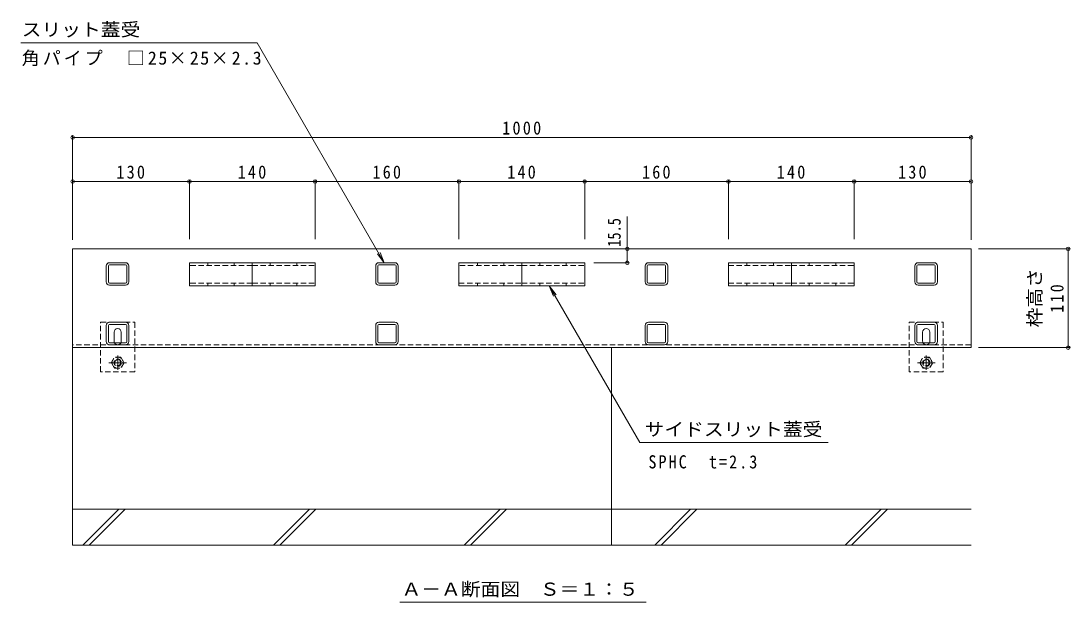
# Model space of a CAD drawing. Units: millimetres at full size, sheet at 1:5. Extents: x -1311 to 1966, y -1318 to 1367.
# Drawn here: x -1307 to -139, y -908 to -261 of the extents above; entities that cross this region are included whole.
import ezdxf
from ezdxf.enums import TextEntityAlignment as Align

# ---------------------------------------------------------------- set-up
doc = ezdxf.new("R2010")
doc.units = ezdxf.units.MM
doc.header["$LTSCALE"] = 5
doc.header["$PDMODE"] = 32
doc.header["$PDSIZE"] = 4
doc.linetypes.add('CHAIN1', pattern=[8, 5, -1, 1, -1])
doc.linetypes.add('DASHED1', pattern=[1.8, 1.2, -0.6])
for name, color, linetype, lineweight in [('4-0_通り芯', 7, 'Continuous', 9), ('4-3_寸法', 7, 'DASHED1', 9), ('4-4_文字', 7, 'Continuous', 9), ('4-5_建具', 7, 'Continuous', 9), ('4-F_断熱材', 6, 'Continuous', 5)]:
    doc.layers.add(name, color=color, linetype=linetype, lineweight=lineweight)
doc.styles.add('ＭＳ ゴシック', font='')
doc.styles.get('ＭＳ ゴシック').set_extended_font_data('MS Gothic')

msp = doc.modelspace()

# ---------------------------------------------------------------- linework, layer by layer
at = {"layer": '4-0_通り芯'}
for p, q in [((-1249.254, -624.718), (-1249.254, -514.718)), ((-249.254, -514.718), (-1249.254, -514.718)), ((-249.254, -624.718), (-249.254, -514.718)), ((-1211.754, -551.618), (-1211.754, -533.818)), ((-1209.454, -551.618), (-1209.454, -533.818)), ((-1208.154, -530.218), (-1190.354, -530.218)), ((-1208.154, -532.518), (-1190.354, -532.518)), ((-1189.054, -551.618), (-1189.054, -533.818)), ((-1186.754, -533.818), (-1186.754, -551.618)), ((-911.914, -551.618), (-911.914, -533.818)), ((-909.614, -551.618), (-909.614, -533.818)), ((-908.314, -530.218), (-890.514, -530.218)), ((-908.314, -532.518), (-890.514, -532.518)), ((-889.214, -551.618), (-889.214, -533.818)), ((-886.914, -533.818), (-886.914, -551.618)), ((-611.914, -551.618), (-611.914, -533.818)), ((-609.614, -551.618), (-609.614, -533.818)), ((-608.314, -530.218), (-590.514, -530.218)), ((-608.314, -532.518), (-590.514, -532.518)), ((-589.214, -551.618), (-589.214, -533.818)), ((-586.914, -533.818), (-586.914, -551.618)), ((-311.754, -551.618), (-311.754, -533.818)), ((-309.454, -551.618), (-309.454, -533.818)), ((-308.154, -530.218), (-290.354, -530.218)), ((-308.154, -532.518), (-290.354, -532.518)), ((-289.054, -551.618), (-289.054, -533.818)), ((-286.754, -533.818), (-286.754, -551.618)), ((-1208.154, -552.918), (-1190.354, -552.918)), ((-1208.154, -555.218), (-1190.354, -555.218)), ((-908.314, -552.918), (-890.514, -552.918)), ((-890.514, -555.218), (-908.314, -555.218)), ((-608.314, -552.918), (-590.514, -552.918)), ((-590.514, -555.218), (-608.314, -555.218)), ((-308.154, -552.918), (-290.354, -552.918)), ((-308.154, -555.218), (-290.354, -555.218)), ((-1211.754, -617.918), (-1211.754, -600.118)), ((-1209.454, -617.918), (-1209.454, -600.118)), ((-1208.154, -596.518), (-1190.354, -596.518)), ((-1208.154, -598.818), (-1190.354, -598.818)), ((-1189.054, -617.918), (-1189.054, -600.118)), ((-1186.754, -600.118), (-1186.754, -617.918)), ((-911.914, -617.918), (-911.914, -600.118)), ((-909.614, -617.918), (-909.614, -600.118)), ((-908.314, -596.518), (-890.514, -596.518)), ((-908.314, -598.818), (-890.514, -598.818)), ((-889.214, -617.918), (-889.214, -600.118)), ((-886.914, -600.118), (-886.914, -617.918)), ((-611.914, -617.918), (-611.914, -600.118)), ((-609.614, -617.918), (-609.614, -600.118)), ((-608.314, -596.518), (-590.514, -596.518)), ((-608.314, -598.818), (-590.514, -598.818)), ((-589.214, -617.918), (-589.214, -600.118)), ((-586.914, -600.118), (-586.914, -617.918)), ((-311.754, -617.918), (-311.754, -600.118)), ((-309.454, -617.918), (-309.454, -600.118)), ((-308.154, -596.518), (-290.354, -596.518)), ((-308.154, -598.818), (-290.354, -598.818)), ((-289.054, -617.918), (-289.054, -600.118)), ((-286.754, -600.118), (-286.754, -617.918)), ((-1203.094, -617.518), (-1203.094, -607.518)), ((-1195.094, -617.518), (-1195.094, -607.518)), ((-303.094, -617.518), (-303.094, -607.518)), ((-295.094, -617.518), (-295.094, -607.518)), ((-249.254, -624.718), (-1249.254, -624.718)), ((-1208.154, -619.218), (-1190.354, -619.218)), ((-1190.354, -621.518), (-1208.154, -621.518)), ((-908.314, -619.218), (-890.514, -619.218)), ((-890.514, -621.518), (-908.314, -621.518)), ((-608.314, -619.218), (-590.514, -619.218)), ((-590.514, -621.518), (-608.314, -621.518)), ((-308.154, -619.218), (-290.354, -619.218)), ((-290.354, -621.518), (-308.154, -621.518))]:
    msp.add_line(p, q, dxfattribs=at)
at = {"layer": '4-0_通り芯', "linetype": 'DASHED1'}
for p, q in [((-1180.094, -596.518), (-1180.094, -651.518)), ((-318.094, -596.518), (-280.094, -596.518)), ((-318.094, -651.518), (-318.094, -596.518)), ((-280.094, -596.518), (-280.094, -651.518)), ((-249.254, -621.518), (-1249.254, -621.518)), ((-1180.094, -651.518), (-1218.094, -651.518)), ((-280.094, -651.518), (-318.094, -651.518))]:
    msp.add_line(p, q, dxfattribs=at)
at = {"layer": '4-0_通り芯', "color": 2, "linetype": 'CHAIN1'}
for p, q in [((-1189.19, -641.518), (-1208.89, -641.518)), ((-1199.094, -633.546), (-1199.094, -649.498)), ((-289.19, -641.518), (-308.89, -641.518)), ((-299.094, -633.546), (-299.094, -649.498))]:
    msp.add_line(p, q, dxfattribs=at)
at = {"layer": '4-0_通り芯', "color": 2, "linetype": 'DASHED1'}
for p, q in [((-1195.494, -635.283), (-1202.694, -635.283)), ((-1195.494, -635.283), (-1191.894, -641.518)), ((-1191.894, -641.518), (-1195.494, -647.754)), ((-306.294, -641.518), (-302.694, -635.283)), ((-302.694, -647.754), (-306.294, -641.518)), ((-295.494, -635.283), (-302.694, -635.283)), ((-295.494, -635.283), (-291.894, -641.518)), ((-291.894, -641.518), (-295.494, -647.754)), ((-1202.694, -647.754), (-1195.494, -647.754)), ((-302.694, -647.754), (-295.494, -647.754))]:
    msp.add_line(p, q, dxfattribs=at)
at = {"layer": '4-0_通り芯', "linetype": 'DASHED1'}
msp.add_lwpolyline([(-1218.094, -651.518), (-1218.094, -596.518), (-1180.094, -596.518)], dxfattribs=at)
at = {"layer": '4-0_通り芯', "color": 2, "linetype": 'DASHED1'}
msp.add_lwpolyline([(-1202.694, -647.754), (-1206.294, -641.518), (-1202.694, -635.283)], dxfattribs=at)
for centre, radius in [((-1199.094, -641.518), 6.235), ((-1199.094, -641.518), 4), ((-1199.094, -641.518), 3.323), ((-299.094, -641.518), 6.235), ((-299.094, -641.518), 4), ((-299.094, -641.518), 3.323)]:
    msp.add_circle(centre, radius, dxfattribs=at)
at = {"layer": '4-0_通り芯'}
for centre, radius, start, end in [((-1208.154, -533.818), 3.6, 90, 180), ((-1208.154, -533.818), 1.3, 90, 180), ((-1190.354, -533.818), 3.6, 0, 90), ((-1190.354, -533.818), 1.3, 0, 90), ((-908.314, -533.818), 3.6, 90, 180), ((-908.314, -533.818), 1.3, 90, 180), ((-890.514, -533.818), 3.6, 0, 90), ((-890.514, -533.818), 1.3, 0, 90), ((-608.314, -533.818), 3.6, 90, 180), ((-608.314, -533.818), 1.3, 90, 180), ((-590.514, -533.818), 3.6, 0, 90), ((-590.514, -533.818), 1.3, 0, 90), ((-308.154, -533.818), 3.6, 90, 180), ((-308.154, -533.818), 1.3, 90, 180), ((-290.354, -533.818), 3.6, 0, 90), ((-290.354, -533.818), 1.3, 0, 90), ((-1208.154, -551.618), 3.6, 180, 270), ((-1208.154, -551.618), 1.3, 180, 270), ((-1190.354, -551.618), 1.3, 270, 0), ((-1190.354, -551.618), 3.6, 270, 0), ((-908.314, -551.618), 3.6, 180, 270), ((-908.314, -551.618), 1.3, 180, 270), ((-890.514, -551.618), 1.3, 270, 0), ((-890.514, -551.618), 3.6, 270, 0), ((-608.314, -551.618), 3.6, 180, 270), ((-608.314, -551.618), 1.3, 180, 270), ((-590.514, -551.618), 1.3, 270, 0), ((-590.514, -551.618), 3.6, 270, 0), ((-308.154, -551.618), 3.6, 180, 270), ((-308.154, -551.618), 1.3, 180, 270), ((-290.354, -551.618), 1.3, 270, 0), ((-290.354, -551.618), 3.6, 270, 0), ((-1208.154, -600.118), 3.6, 90, 180), ((-1208.154, -600.118), 1.3, 90, 180), ((-1199.094, -607.518), 4, 90, 180), ((-1199.094, -607.518), 4, 0, 90), ((-1190.354, -600.118), 3.6, 0, 90), ((-1190.354, -600.118), 1.3, 0, 90), ((-908.314, -600.118), 3.6, 90, 180), ((-908.314, -600.118), 1.3, 90, 180), ((-890.514, -600.118), 3.6, 0, 90), ((-890.514, -600.118), 1.3, 0, 90), ((-608.314, -600.118), 3.6, 90, 180), ((-608.314, -600.118), 1.3, 90, 180), ((-590.514, -600.118), 3.6, 0, 90), ((-590.514, -600.118), 1.3, 0, 90), ((-308.154, -600.118), 3.6, 90, 180), ((-308.154, -600.118), 1.3, 90, 180), ((-299.094, -607.518), 4, 90, 180), ((-299.094, -607.518), 4, 0, 90), ((-290.354, -600.118), 3.6, 0, 90), ((-290.354, -600.118), 1.3, 0, 90), ((-1208.154, -617.918), 3.6, 180, 270), ((-1208.154, -617.918), 1.3, 180, 270), ((-1199.094, -617.518), 4, 180, 205.15066), ((-1199.094, -617.518), 4, 334.84934, 0), ((-1190.354, -617.918), 1.3, 270, 0), ((-1190.354, -617.918), 3.6, 270, 0), ((-908.314, -617.918), 3.6, 180, 270), ((-908.314, -617.918), 1.3, 180, 270), ((-890.514, -617.918), 1.3, 270, 0), ((-890.514, -617.918), 3.6, 270, 0), ((-608.314, -617.918), 3.6, 180, 270), ((-608.314, -617.918), 1.3, 180, 270), ((-590.514, -617.918), 1.3, 270, 0), ((-590.514, -617.918), 3.6, 270, 0), ((-308.154, -617.918), 3.6, 180, 270), ((-308.154, -617.918), 1.3, 180, 270), ((-299.094, -617.518), 4, 180, 205.15066), ((-299.094, -617.518), 4, 334.84934, 0), ((-290.354, -617.918), 3.6, 270, 0), ((-290.354, -617.918), 1.3, 270, 0)]:
    msp.add_arc(centre, radius, start, end, dxfattribs=at)
at = {"layer": '4-0_通り芯', "linetype": 'DASHED1'}
for centre, start, end in [((-1199.094, -617.518), 205.15066, 270), ((-1199.094, -617.518), 270, 334.84934), ((-299.094, -617.518), 205.15066, 270), ((-299.094, -617.518), 270, 334.84934)]:
    msp.add_arc(centre, 4, start, end, dxfattribs=at)
at = {"layer": '4-3_寸法', "linetype": 'Continuous'}
for p, q in [((-1049.254, -530.218), (-1119.254, -530.218)), ((-1119.254, -556.018), (-1119.254, -530.218)), ((-1049.254, -556.018), (-1049.254, -530.218)), ((-979.254, -530.218), (-1049.254, -530.218)), ((-979.254, -530.218), (-979.254, -556.018)), ((-749.254, -530.218), (-819.254, -530.218)), ((-819.254, -556.018), (-819.254, -530.218)), ((-749.254, -556.018), (-749.254, -530.218)), ((-679.254, -530.218), (-749.254, -530.218)), ((-679.254, -530.218), (-679.254, -556.018)), ((-449.254, -530.218), (-519.254, -530.218)), ((-519.254, -556.018), (-519.254, -530.218)), ((-449.254, -556.018), (-449.254, -530.218)), ((-379.254, -530.218), (-449.254, -530.218)), ((-379.254, -530.218), (-379.254, -556.018)), ((-1049.254, -556.018), (-1119.254, -556.018)), ((-1049.254, -556.018), (-979.254, -556.018)), ((-749.254, -556.018), (-819.254, -556.018)), ((-679.254, -556.018), (-749.254, -556.018)), ((-449.254, -556.018), (-519.254, -556.018)), ((-449.254, -556.018), (-379.254, -556.018))]:
    msp.add_line(p, q, dxfattribs=at)
at = {"layer": '4-3_寸法'}
for p, q in [((-1049.254, -533.218), (-1119.254, -533.218)), ((-1098.654, -533.218), (-1098.654, -530.218)), ((-1069.254, -533.218), (-1069.254, -530.218)), ((-1049.254, -533.218), (-979.254, -533.218)), ((-1029.254, -533.218), (-1029.254, -530.218)), ((-999.854, -533.218), (-999.854, -530.218)), ((-749.254, -533.218), (-819.254, -533.218)), ((-798.654, -533.218), (-798.654, -530.218)), ((-769.254, -533.218), (-769.254, -530.218)), ((-749.254, -533.218), (-679.254, -533.218)), ((-729.254, -533.218), (-729.254, -530.218)), ((-699.854, -533.218), (-699.854, -530.218)), ((-519.254, -533.218), (-449.254, -533.218)), ((-498.654, -533.218), (-498.654, -530.218)), ((-469.254, -533.218), (-469.254, -530.218)), ((-449.254, -533.218), (-379.254, -533.218)), ((-429.254, -533.218), (-429.254, -530.218)), ((-399.854, -533.218), (-399.854, -530.218)), ((-1049.254, -553.018), (-1119.254, -553.018)), ((-1098.654, -556.018), (-1098.654, -553.018)), ((-1069.254, -556.018), (-1069.254, -553.018)), ((-1049.254, -553.018), (-979.254, -553.018)), ((-1029.254, -556.018), (-1029.254, -553.018)), ((-999.854, -556.018), (-999.854, -553.018)), ((-819.254, -553.018), (-749.254, -553.018)), ((-798.654, -556.018), (-798.654, -553.018)), ((-769.254, -556.018), (-769.254, -553.018)), ((-749.254, -553.018), (-679.254, -553.018)), ((-729.254, -556.018), (-729.254, -553.018)), ((-699.854, -556.018), (-699.854, -553.018)), ((-519.254, -553.018), (-449.254, -553.018)), ((-498.654, -556.018), (-498.654, -553.018)), ((-469.254, -556.018), (-469.254, -553.018)), ((-449.254, -553.018), (-379.254, -553.018)), ((-429.254, -556.018), (-429.254, -553.018)), ((-399.854, -556.018), (-399.854, -553.018))]:
    msp.add_line(p, q, dxfattribs=at)
at = {"layer": '4-4_文字'}
for p, q in [((-1249.254, -389.226), (-1249.254, -504.718)), ((-1249.254, -390.726), (-249.254, -390.726)), ((-249.254, -389.226), (-249.254, -504.718)), ((-1249.254, -439.806), (-1119.254, -439.806)), ((-1119.254, -438.306), (-1119.254, -503.866)), ((-1119.254, -439.806), (-979.254, -439.806)), ((-979.254, -438.306), (-979.254, -503.866)), ((-979.254, -439.806), (-819.254, -439.806)), ((-819.254, -438.306), (-819.254, -503.866)), ((-819.254, -439.806), (-679.254, -439.806)), ((-679.254, -438.306), (-679.254, -503.866)), ((-679.254, -439.806), (-519.254, -439.806)), ((-519.254, -438.306), (-519.254, -503.866)), ((-519.254, -439.806), (-379.254, -439.806)), ((-379.254, -438.306), (-379.254, -503.866)), ((-379.254, -439.806), (-249.254, -439.806)), ((-631.846, -514.718), (-631.846, -478.756)), ((-631.846, -530.218), (-631.846, -514.718)), ((-139.566, -514.718), (-240.921, -514.718)), ((-141.066, -514.718), (-141.066, -624.718)), ((-630.346, -530.218), (-669.254, -530.218)), ((-139.566, -624.718), (-240.921, -624.718))]:
    msp.add_line(p, q, dxfattribs=at)
for p in [(-1249.254, -390.726), (-249.254, -390.726), (-1249.254, -439.806), (-1119.254, -439.806), (-979.254, -439.806), (-819.254, -439.806), (-679.254, -439.806), (-519.254, -439.806), (-379.254, -439.806), (-249.254, -439.806), (-631.846, -514.718), (-141.066, -514.718), (-631.846, -530.218), (-141.066, -624.718)]:
    msp.add_point(p, dxfattribs=at)
at = {"layer": '4-5_建具'}
for p, q in [((-1043.654, -285.388), (-1306.73, -285.388)), ((-902.301, -530.218), (-1043.654, -285.388)), ((-902.301, -530.218), (-909.91, -520.301)), ((-902.301, -530.218), (-907.084, -518.67)), ((-718.663, -556.018), (-617.954, -730.36)), ((-718.663, -556.018), (-713.88, -567.567)), ((-718.663, -556.018), (-711.054, -565.935)), ((-408.111, -730.36), (-617.954, -730.36)), ((-884.93, -907.892), (-611.013, -907.892))]:
    msp.add_line(p, q, dxfattribs=at)
at = {"layer": '4-F_断熱材'}
for p, q in [((-1249.254, -624.718), (-1249.254, -844.718)), ((-649.254, -624.718), (-649.254, -844.718)), ((-1249.254, -804.718), (-249.254, -804.718)), ((-1237.766, -844.718), (-1197.766, -804.718)), ((-1230.694, -844.718), (-1190.694, -804.718)), ((-1025.633, -844.718), (-985.633, -804.718)), ((-1018.562, -844.718), (-978.562, -804.718)), ((-813.501, -844.718), (-773.501, -804.718)), ((-806.43, -844.718), (-766.43, -804.718)), ((-601.369, -844.718), (-561.369, -804.718)), ((-594.298, -844.718), (-554.298, -804.718)), ((-389.237, -844.718), (-349.237, -804.718)), ((-382.166, -844.718), (-342.166, -804.718)), ((-1249.254, -844.718), (-587.671, -844.718)), ((-587.671, -844.718), (-249.254, -844.718))]:
    msp.add_line(p, q, dxfattribs=at)

# ---------------------------------------------------------------- texts
at = {"layer": '4-4_文字', "color": 2, "style": 'ＭＳ ゴシック'}
for s, width, p in [('15.5', 0.8, (-634.846, -512.455)), ('枠高さ', 1.1, (-166.72, -602.218))]:
    msp.add_text(s, height=14.66, rotation=90, dxfattribs=dict(at, width=width)).set_placement(p, align=Align.BOTTOM_LEFT)
at = {"layer": '4-4_文字', "color": 2, "char_height": 14.66, "attachment_point": 7, "style": 'ＭＳ ゴシック'}
for s, insert in [('\\T1.28;\\W0.9;1000', (-771.129, -387.726)), ('\\T1.27;\\W0.9;130', (-1200.504, -436.806)), ('\\T1.27;\\W0.9;140', (-1065.504, -436.806)), ('\\T1.27;\\W0.9;160', (-915.504, -436.806)), ('\\T1.27;\\W0.9;140', (-765.504, -436.806)), ('\\T1.27;\\W0.9;160', (-615.504, -436.806)), ('\\T1.27;\\W0.9;140', (-465.504, -436.806)), ('\\T1.27;\\W0.9;130', (-330.504, -436.806))]:
    msp.add_mtext(s, dxfattribs=dict(at, insert=insert))
at = {"layer": '4-4_文字', "color": 2, "insert": (-146.066, -585.968), "char_height": 14.66, "attachment_point": 7, "rotation": 90, "style": 'ＭＳ ゴシック'}
msp.add_mtext('\\T1.27;\\W0.9;110', dxfattribs=at)
at = {"layer": '4-5_建具', "color": 2, "style": 'ＭＳ ゴシック', "width": 1.1}
for s, p in [('スリット蓋受', (-1305.916, -282.388)), ('サイドスリット蓋受', (-612.611, -727.36)), ('Ａ－Ａ断面図\u3000Ｓ＝１：５', (-883.158, -905.311))]:
    msp.add_text(s, height=14.66, dxfattribs=at).set_placement(p, align=Align.BOTTOM_LEFT)
at = {"layer": '4-5_建具', "color": 2, "char_height": 14.66, "attachment_point": 7, "style": 'ＭＳ ゴシック'}
for s, insert in [('\\T1.17;角パイプ\u3000□25×25×2.3', (-1305.916, -311.395)), ('\\T1.25;\\W0.9;SPHC\u3000t=2.3', (-608.342, -759.425))]:
    msp.add_mtext(s, dxfattribs=dict(at, insert=insert))

doc.saveas('drawing.dxf')
